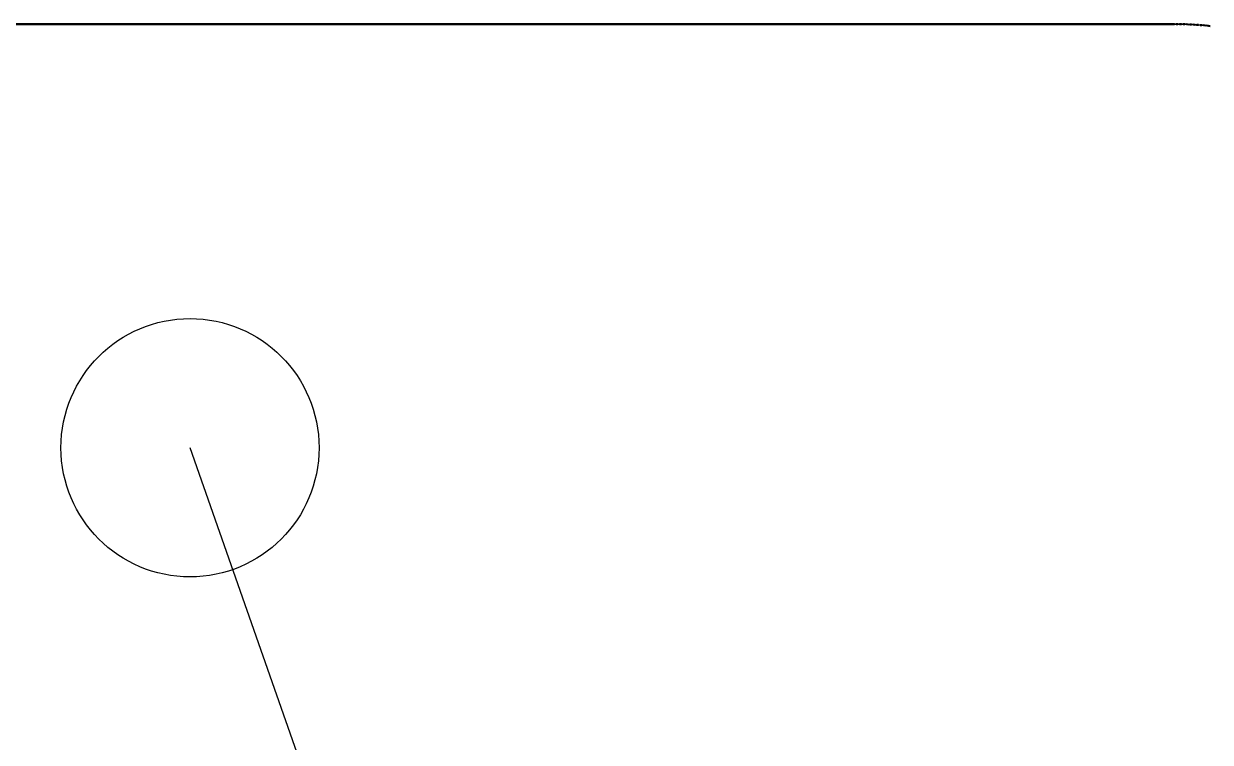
# Model space of a CAD drawing. Header units: metres. Extents: x 0.2 to 42.3, y 0.9 to 39.
# Drawn here: x 37.694 to 39.073, y 21.194 to 22.029 of the extents above; entities that cross this region are included whole.
import ezdxf

# ---------------------------------------------------------------- set-up
doc = ezdxf.new("R2010")
doc.units = ezdxf.units.M
for name, color, linetype in [('BSA_BRANCH_AXIS', 5, 'Continuous'), ('BSA_MATERIAL_SECTION', 7, 'Continuous'), ('BSA_TERMINAL_CENTRE', 3, 'Continuous')]:
    doc.layers.add(name, color=color, linetype=linetype)

msp = doc.modelspace()

# ---------------------------------------------------------------- linework, layer by layer
at = {"layer": 'BSA_BRANCH_AXIS'}
msp.add_lwpolyline([(39.0498, 19.2661), (38.8998, 19.2661, -0.318487), (38.6122, 19.4699), (37.988, 21.2488), (37.8871, 21.5364)], format="xyb", dxfattribs=at)
at = {"layer": 'BSA_MATERIAL_SECTION'}
for p, q in [((39.0316, 22.0289), (36.2699, 22.0289)), ((36.2699, 22.0281), (39.0316, 22.0281)), ((39.0316, 22.0289), (39.0336, 22.0289)), ((39.0316, 22.0289), (39.0316, 22.0285)), ((39.0316, 22.0289), (39.0316, 22.0285)), ((39.0316, 22.0281), (39.0316, 22.0285)), ((39.0316, 22.0281), (39.0316, 22.0285)), ((39.0336, 22.0281), (39.0316, 22.0281)), ((39.0356, 22.0289), (39.0336, 22.0289)), ((39.0336, 22.0281), (39.0356, 22.0281)), ((39.0356, 22.0289), (39.0376, 22.0289)), ((39.0376, 22.0281), (39.0356, 22.0281)), ((39.0396, 22.0288), (39.0376, 22.0289)), ((39.0376, 22.0281), (39.0396, 22.028)), ((39.0396, 22.0288), (39.0416, 22.0288)), ((39.0416, 22.028), (39.0396, 22.028)), ((39.0436, 22.0287), (39.0416, 22.0288)), ((39.0416, 22.028), (39.0435, 22.0279)), ((39.0455, 22.0279), (39.0435, 22.0279)), ((39.0436, 22.0287), (39.0455, 22.0287)), ((39.0475, 22.0286), (39.0455, 22.0287)), ((39.0455, 22.0279), (39.0475, 22.0278)), ((39.0475, 22.0286), (39.0495, 22.0285)), ((39.0495, 22.0277), (39.0475, 22.0278)), ((39.0515, 22.0284), (39.0495, 22.0285)), ((39.0495, 22.0277), (39.0515, 22.0276)), ((39.0515, 22.0284), (39.0535, 22.0283)), ((39.0535, 22.0275), (39.0515, 22.0276)), ((39.0555, 22.0282), (39.0535, 22.0283)), ((39.0535, 22.0275), (39.0554, 22.0274)), ((39.0574, 22.0273), (39.0554, 22.0274)), ((39.0555, 22.0282), (39.0575, 22.0281)), ((39.0574, 22.0273), (39.0594, 22.0271)), ((39.0594, 22.0279), (39.0575, 22.0281)), ((39.0594, 22.0279), (39.0614, 22.0278)), ((39.0614, 22.027), (39.0594, 22.0271)), ((39.0634, 22.0276), (39.0614, 22.0278)), ((39.0614, 22.027), (39.0634, 22.0268)), ((39.0634, 22.0276), (39.0654, 22.0275)), ((39.0653, 22.0267), (39.0634, 22.0268)), ((39.0653, 22.0267), (39.0673, 22.0265)), ((39.0674, 22.0273), (39.0654, 22.0275)), ((39.0693, 22.0263), (39.0673, 22.0265)), ((39.0674, 22.0273), (39.0694, 22.0271)), ((39.0693, 22.0263), (39.0713, 22.0261)), ((39.0713, 22.0269), (39.0694, 22.0271)), ((39.0713, 22.0269), (39.0733, 22.0267)), ((39.0713, 22.0261), (39.0732, 22.0259))]:
    msp.add_line(p, q, dxfattribs=at)
at = {"layer": 'BSA_TERMINAL_CENTRE'}
msp.add_circle((37.8871, 21.5364), 0.15, dxfattribs=at)

doc.saveas('drawing.dxf')
